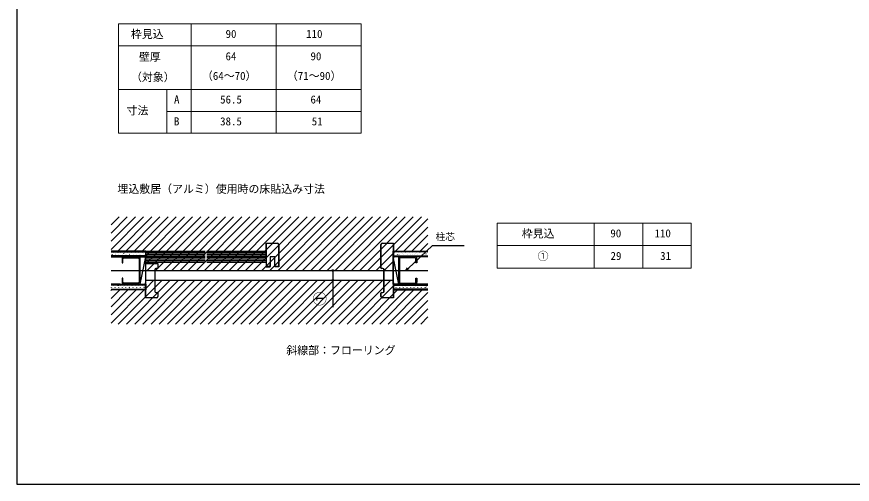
# Model space of a CAD drawing. Units: millimetres, scale not verified. Extents: x -525 to 525, y -783 to 779.
# Drawn here: x -525 to 164, y -783 to -398 of the extents above; entities that cross this region are included whole.
import ezdxf
from ezdxf.enums import TextEntityAlignment as Align

# ---------------------------------------------------------------- set-up
doc = ezdxf.new("R2010")
doc.units = ezdxf.units.MM
doc.header["$LTSCALE"] = 4
doc.layers.add('0-1_TABLE1', color=7, linetype='Continuous', lineweight=18)
for name, color, linetype in [('0-2_USER1', 3, 'Continuous'), ('0-4_YKK_11E', 7, 'Continuous'), ('0-5_YKK_12', 2, 'Continuous'), ('0-6_YKK_13', 4, 'Continuous'), ('0-8_YKK_D', 6, 'Continuous'), ('0-9_YKK_ZWAK', 7, 'Continuous'), ('0-A_YSS_K', 3, 'Continuous')]:
    doc.layers.add(name, color=color, linetype=linetype)
doc.styles.add('ＭＳ ゴシック', font='')
doc.styles.get('ＭＳ ゴシック').set_extended_font_data('MS Gothic')

msp = doc.modelspace()

# ---------------------------------------------------------------- linework, layer by layer
at = {"layer": '0-1_TABLE1'}
for p, q in [((-441.218, -404.305), (-241.218, -404.305)), ((-441.218, -404.305), (-441.218, -494.305)), ((-381.218, -404.305), (-381.218, -494.305)), ((-311.218, -404.305), (-311.218, -494.305)), ((-241.218, -404.305), (-241.218, -494.305)), ((-441.218, -422.305), (-241.218, -422.305)), ((-441.218, -458.305), (-241.218, -458.305)), ((-401.218, -458.305), (-401.218, -494.305)), ((-401.218, -476.305), (-241.218, -476.305)), ((-441.218, -494.305), (-241.218, -494.305)), ((-129.096, -568.256), (30.904, -568.256)), ((-129.096, -568.256), (-129.096, -605.415)), ((-49.096, -568.256), (-49.096, -605.415)), ((-9.096, -568.256), (-9.096, -605.415)), ((30.904, -568.256), (30.904, -605.415)), ((-129.096, -586.836), (30.904, -586.836)), ((-129.096, -605.415), (30.904, -605.415))]:
    msp.add_line(p, q, dxfattribs=at)
at = {"layer": '0-4_YKK_11E'}
for p, q in [((-223.718, -584.856), (-214.718, -584.856)), ((-224.818, -605.106), (-224.818, -585.856)), ((-409.218, -605.706), (-410.218, -605.706)), ((-223.218, -605.706), (-224.218, -605.706)), ((-411.218, -606.606), (-411.218, -624.606)), ((-411.118, -606.606), (-411.118, -624.606)), ((-222.318, -624.606), (-222.318, -606.606)), ((-222.218, -624.606), (-222.218, -606.606)), ((-410.218, -625.506), (-409.218, -625.506)), ((-408.618, -626.106), (-408.618, -628.856)), ((-224.818, -628.856), (-224.818, -626.106)), ((-224.218, -625.506), (-223.218, -625.506)), ((-409.718, -629.856), (-418.718, -629.856))]:
    msp.add_line(p, q, dxfattribs=at)
for points in [[(-319.218, -595.256), (-319.318, -595.256), (-319.318, -584.756), (-310.218, -584.756)], [(-319.218, -604.106), (-319.218, -584.856), (-310.218, -584.856)], [(-223.718, -584.756), (-214.618, -584.756), (-214.618, -597.256), (-214.718, -597.256)], [(-214.718, -584.856), (-214.718, -629.856), (-223.718, -629.856)], [(-309.218, -585.856), (-309.218, -604.106), (-312.218, -604.106), (-312.218, -596.106), (-316.218, -596.106), (-316.218, -604.106), (-319.218, -604.106)], [(-309.118, -585.856), (-309.118, -604.206), (-312.318, -604.206), (-312.318, -602.206), (-312.218, -602.206)], [(-223.218, -605.606), (-224.718, -605.606), (-224.718, -585.856)], [(-418.718, -629.856), (-418.718, -601.606), (-408.718, -601.606), (-408.718, -605.606), (-410.218, -605.606)], [(-412.118, -601.606), (-412.118, -601.506), (-408.618, -601.506), (-408.618, -605.106)], [(-319.218, -599.206), (-319.318, -599.206), (-319.318, -604.206), (-316.118, -604.206), (-316.118, -602.206), (-316.218, -602.206)], [(-409.718, -629.956), (-418.818, -629.956), (-418.818, -617.456), (-418.718, -617.456)], [(-214.718, -617.456), (-214.618, -617.456), (-214.618, -629.956), (-223.718, -629.956)], [(-410.218, -625.606), (-408.718, -625.606), (-408.718, -628.856)], [(-224.718, -628.856), (-224.718, -625.606), (-223.218, -625.606)]]:
    msp.add_lwpolyline(points, dxfattribs=at)
for centre, radius, start, end in [((-310.218, -585.856), 1.1, 0, 90), ((-310.218, -585.856), 1, 0, 90), ((-223.718, -585.856), 1.1, 90, 180), ((-223.718, -585.856), 1, 90, 180), ((-410.218, -606.606), 1, 90, 180), ((-410.218, -606.606), 0.9, 90, 180), ((-409.218, -605.106), 0.6, 270, 360), ((-224.218, -605.106), 0.6, 180, 270), ((-223.218, -606.606), 1, 0, 90), ((-223.218, -606.606), 0.9, 360, 90), ((-410.218, -624.606), 1, 180, 270), ((-410.218, -624.606), 0.9, 180, 270), ((-409.218, -626.106), 0.6, 0, 90), ((-224.218, -626.106), 0.6, 90, 180), ((-223.218, -624.606), 0.9, 270, 0), ((-223.218, -624.606), 1, 270, 0), ((-409.718, -628.856), 1, 270, 0), ((-409.718, -628.856), 1.1, 270, 360), ((-223.718, -628.856), 1.1, 180, 270), ((-223.718, -628.856), 1, 180, 270)]:
    msp.add_arc(centre, radius, start, end, dxfattribs=at)
at = {"layer": '0-5_YKK_12'}
msp.add_line((-447.218, -607.356), (-186.218, -607.356), dxfattribs=at)
at = {"layer": '0-6_YKK_13'}
for p, q in [((-447.218, -569.862), (-440.613, -563.256)), ((-447.218, -576.597), (-433.878, -563.256)), ((-447.218, -583.332), (-427.143, -563.256)), ((-447.218, -590.067), (-420.407, -563.256)), ((-441.772, -591.356), (-413.672, -563.256)), ((-435.037, -591.356), (-406.937, -563.256)), ((-428.302, -591.356), (-400.202, -563.256)), ((-421.567, -591.356), (-393.467, -563.256)), ((-418.718, -595.243), (-386.731, -563.256)), ((-418.718, -601.978), (-379.996, -563.256)), ((-417.361, -607.356), (-373.261, -563.256)), ((-410.626, -607.356), (-366.526, -563.256)), ((-403.891, -607.356), (-359.791, -563.256)), ((-397.155, -607.356), (-353.055, -563.256)), ((-390.42, -607.356), (-346.32, -563.256)), ((-383.685, -607.356), (-339.585, -563.256)), ((-376.95, -607.356), (-332.85, -563.256)), ((-370.215, -607.356), (-326.115, -563.256)), ((-363.48, -607.356), (-319.38, -563.256)), ((-356.744, -607.356), (-312.644, -563.256)), ((-350.009, -607.356), (-305.909, -563.256)), ((-343.274, -607.356), (-299.174, -563.256)), ((-336.539, -607.356), (-292.439, -563.256)), ((-329.804, -607.356), (-285.704, -563.256)), ((-323.068, -607.356), (-278.968, -563.256)), ((-316.333, -607.356), (-272.233, -563.256)), ((-309.598, -607.356), (-265.498, -563.256)), ((-302.863, -607.356), (-258.763, -563.256)), ((-296.128, -607.356), (-252.028, -563.256)), ((-289.392, -607.356), (-245.292, -563.256)), ((-282.657, -607.356), (-238.557, -563.256)), ((-275.922, -607.356), (-231.822, -563.256)), ((-269.187, -607.356), (-225.087, -563.256)), ((-262.452, -607.356), (-218.352, -563.256)), ((-255.716, -607.356), (-211.616, -563.256)), ((-248.981, -607.356), (-204.881, -563.256)), ((-242.246, -607.356), (-198.146, -563.256)), ((-235.511, -607.356), (-191.411, -563.256)), ((-212.776, -591.356), (-186.218, -564.799)), ((-206.04, -591.356), (-186.218, -571.534)), ((-199.305, -591.356), (-186.218, -578.269)), ((-192.57, -591.356), (-186.218, -585.005)), ((-228.776, -607.356), (-214.718, -593.299)), ((-222.04, -607.356), (-214.718, -600.034)), ((-418.718, -607.356), (-214.718, -607.356)), ((-215.305, -607.356), (-214.718, -606.769)), ((-441.255, -651.456), (-405.155, -615.356)), ((-434.52, -651.456), (-398.42, -615.356)), ((-427.785, -651.456), (-391.685, -615.356)), ((-421.05, -651.456), (-384.95, -615.356)), ((-418.718, -615.356), (-214.718, -615.356)), ((-418.718, -615.449), (-418.626, -615.356)), ((-418.718, -622.184), (-411.891, -615.356)), ((-414.315, -651.456), (-378.215, -615.356)), ((-407.58, -651.456), (-371.48, -615.356)), ((-400.844, -651.456), (-364.744, -615.356)), ((-394.109, -651.456), (-358.009, -615.356)), ((-387.374, -651.456), (-351.274, -615.356)), ((-380.639, -651.456), (-344.539, -615.356)), ((-373.904, -651.456), (-337.804, -615.356)), ((-367.168, -651.456), (-331.068, -615.356)), ((-360.433, -651.456), (-324.333, -615.356)), ((-353.698, -651.456), (-317.598, -615.356)), ((-346.963, -651.456), (-310.863, -615.356)), ((-340.228, -651.456), (-304.128, -615.356)), ((-333.492, -651.456), (-297.392, -615.356)), ((-326.757, -651.456), (-290.657, -615.356)), ((-320.022, -651.456), (-283.922, -615.356)), ((-313.287, -651.456), (-277.187, -615.356)), ((-306.552, -651.456), (-270.452, -615.356)), ((-299.816, -651.456), (-263.716, -615.356)), ((-293.081, -651.456), (-256.981, -615.356)), ((-286.346, -651.456), (-250.246, -615.356)), ((-279.611, -651.456), (-243.511, -615.356)), ((-272.876, -651.456), (-236.776, -615.356)), ((-266.14, -651.456), (-230.04, -615.356)), ((-259.405, -651.456), (-223.305, -615.356)), ((-252.67, -651.456), (-216.57, -615.356)), ((-447.218, -623.743), (-446.831, -623.356)), ((-447.218, -630.478), (-440.096, -623.356)), ((-447.218, -637.214), (-433.361, -623.356)), ((-447.218, -643.949), (-426.626, -623.356)), ((-447.218, -650.684), (-419.891, -623.356)), ((-245.935, -651.456), (-214.718, -620.24)), ((-239.2, -651.456), (-211.1, -623.356)), ((-232.465, -651.456), (-204.365, -623.356)), ((-225.729, -651.456), (-197.629, -623.356)), ((-218.994, -651.456), (-190.894, -623.356)), ((-212.259, -651.456), (-186.218, -625.416)), ((-205.524, -651.456), (-186.218, -632.151)), ((-198.789, -651.456), (-186.218, -638.886)), ((-192.053, -651.456), (-186.218, -645.621))]:
    msp.add_line(p, q, dxfattribs=at)
at = {"layer": '0-8_YKK_D'}
for points in [[(-204.269, -607.356), (-202.414, -605.606), (-182.329, -586.646), (-156.233, -586.646)], [(-201.945, -606.103), (-204.269, -607.356), (-202.883, -605.109)], [(-264.48, -607.356), (-264.48, -615.356), (-264.48, -637.679)]]:
    msp.add_lwpolyline(points, dxfattribs=at)
for centre in [(-264.48, -607.356), (-264.48, -615.356)]:
    msp.add_circle(centre, 0.637, dxfattribs=at)
at = {"layer": '0-9_YKK_ZWAK'}
msp.add_line((-525, 746.6), (-525, -783.4), dxfattribs=at)
msp.add_lwpolyline([(-525, -783.4), (525, -783.4), (525, 746.6)], dxfattribs=at)
at = {"layer": '0-A_YSS_K'}
for p, q in [((-418.718, -591.356), (-447.218, -591.356)), ((-447.218, -592.106), (-418.718, -592.106)), ((-418.718, -591.356), (-369.718, -591.356)), ((-368.218, -591.356), (-319.318, -591.356)), ((-214.718, -591.356), (-186.218, -591.356)), ((-186.218, -592.106), (-214.718, -592.106)), ((-418.718, -595.356), (-447.218, -595.356)), ((-447.218, -596.106), (-439.818, -596.106)), ((-446.913, -594.251), (-446.913, -594.201)), ((-446.127, -594.315), (-446.13, -594.306)), ((-445.298, -592.826), (-445.298, -592.776)), ((-443.91, -594.469), (-443.966, -594.385)), ((-443.923, -594.251), (-443.923, -594.201)), ((-443.498, -593.716), (-443.501, -593.707)), ((-442.308, -592.826), (-442.308, -592.776)), ((-441.187, -592.664), (-441.242, -592.581)), ((-441.003, -592.74), (-441.006, -592.731)), ((-440.933, -594.251), (-440.933, -594.201)), ((-439.407, -595.353), (-439.462, -595.27)), ((-439.318, -592.826), (-439.318, -592.776)), ((-438.218, -597.706), (-438.218, -601.106)), ((-437.943, -594.251), (-437.943, -594.201)), ((-437.418, -601.106), (-437.418, -597.706)), ((-437.402, -594.884), (-437.406, -594.875)), ((-436.684, -593.548), (-436.739, -593.465)), ((-424.818, -596.106), (-436.618, -596.106)), ((-436.618, -596.906), (-424.818, -596.906)), ((-436.328, -592.826), (-436.328, -592.776)), ((-434.953, -594.251), (-434.953, -594.201)), ((-434.79, -594.238), (-434.794, -594.229)), ((-433.338, -592.826), (-433.338, -592.776)), ((-432.181, -594.433), (-432.236, -594.349)), ((-432.161, -593.64), (-432.165, -593.63)), ((-431.963, -594.251), (-431.963, -594.201)), ((-430.348, -592.826), (-430.348, -592.776)), ((-429.666, -592.664), (-429.669, -592.654)), ((-428.973, -594.251), (-428.973, -594.201)), ((-427.678, -595.317), (-427.733, -595.234)), ((-427.358, -592.826), (-427.358, -592.776)), ((-426.066, -594.808), (-426.069, -594.798)), ((-425.983, -594.251), (-425.983, -594.201)), ((-424.368, -592.826), (-424.368, -592.776)), ((-424.018, -597.706), (-424.018, -617.006)), ((-423.454, -594.162), (-423.457, -594.152)), ((-423.218, -618.606), (-418.718, -596.106)), ((-423.218, -618.606), (-423.218, -596.106)), ((-423.218, -596.106), (-418.718, -596.106)), ((-423.218, -617.006), (-423.218, -597.706)), ((-422.993, -594.251), (-422.993, -594.201)), ((-421.378, -592.826), (-421.378, -592.776)), ((-420.825, -593.563), (-420.828, -593.553)), ((-420.003, -594.251), (-420.003, -594.201)), ((-418.718, -592.638), (-369.718, -592.638)), ((-418.718, -593.919), (-369.718, -593.919)), ((-418.718, -595.2), (-369.718, -595.2)), ((-418.718, -618.606), (-418.718, -596.106)), ((-418.718, -596.481), (-369.718, -596.481)), ((-418.718, -597.763), (-369.718, -597.763)), ((-418.718, -599.044), (-369.718, -599.044)), ((-368.218, -592.638), (-319.318, -592.638)), ((-368.218, -593.919), (-319.318, -593.919)), ((-368.218, -595.2), (-319.318, -595.2)), ((-368.218, -596.481), (-319.318, -596.481)), ((-368.218, -597.763), (-319.318, -597.763)), ((-368.218, -599.044), (-319.318, -599.044)), ((-214.718, -595.356), (-186.218, -595.356)), ((-210.218, -618.606), (-214.718, -596.106)), ((-214.718, -618.606), (-214.718, -596.106)), ((-210.218, -596.106), (-214.718, -596.106)), ((-213.648, -592.826), (-213.648, -592.776)), ((-213.475, -592.413), (-213.478, -592.404)), ((-212.503, -595.156), (-212.507, -595.147)), ((-212.273, -594.251), (-212.273, -594.201)), ((-210.951, -594.119), (-211.007, -594.036)), ((-210.658, -592.826), (-210.658, -592.776)), ((-210.218, -618.606), (-210.218, -596.106)), ((-210.218, -617.006), (-210.218, -597.706)), ((-209.874, -594.557), (-209.878, -594.548)), ((-209.418, -597.706), (-209.418, -617.006)), ((-209.283, -594.251), (-209.283, -594.201)), ((-208.618, -596.106), (-196.818, -596.106)), ((-196.818, -596.906), (-208.618, -596.906)), ((-207.668, -592.826), (-207.668, -592.776)), ((-207.379, -593.581), (-207.382, -593.572)), ((-206.448, -595.004), (-206.503, -594.92)), ((-206.293, -594.251), (-206.293, -594.201)), ((-204.767, -592.935), (-204.77, -592.926)), ((-204.678, -592.826), (-204.678, -592.776)), ((-203.303, -594.251), (-203.303, -594.201)), ((-202.138, -592.336), (-202.141, -592.327)), ((-201.688, -592.826), (-201.688, -592.776)), ((-201.167, -595.08), (-201.17, -595.07)), ((-200.313, -594.251), (-200.313, -594.201)), ((-198.698, -592.826), (-198.698, -592.776)), ((-198.538, -594.481), (-198.541, -594.471)), ((-197.323, -594.251), (-197.323, -594.201)), ((-196.042, -593.505), (-196.046, -593.495)), ((-196.018, -601.106), (-196.018, -597.706)), ((-195.708, -592.826), (-195.708, -592.776)), ((-194.333, -594.251), (-194.333, -594.201)), ((-193.43, -592.859), (-193.434, -592.849)), ((-192.718, -592.826), (-192.718, -592.776)), ((-192.2, -592.854), (-192.255, -592.771)), ((-191.343, -594.251), (-191.343, -594.201)), ((-190.801, -592.26), (-190.805, -592.25)), ((-189.83, -595.003), (-189.833, -594.993)), ((-189.728, -592.826), (-189.728, -592.776)), ((-188.353, -594.251), (-188.353, -594.201)), ((-187.696, -593.739), (-187.752, -593.655)), ((-187.201, -594.404), (-187.204, -594.395)), ((-186.738, -592.826), (-186.738, -592.776)), ((-418.718, -600.356), (-369.718, -600.356)), ((-368.218, -600.356), (-319.318, -600.356)), ((-439.818, -618.606), (-447.218, -618.606)), ((-418.718, -619.356), (-447.218, -619.356)), ((-438.218, -613.606), (-438.218, -617.006)), ((-424.818, -617.806), (-436.618, -617.806)), ((-436.618, -618.606), (-424.818, -618.606)), ((-423.218, -618.606), (-418.718, -618.606)), ((-210.218, -618.606), (-214.718, -618.606)), ((-214.718, -619.356), (-186.218, -619.356)), ((-213.475, -619.663), (-213.478, -619.654)), ((-208.618, -617.806), (-196.818, -617.806)), ((-196.818, -618.606), (-208.618, -618.606)), ((-202.138, -619.586), (-202.141, -619.577)), ((-190.801, -619.51), (-190.805, -619.5)), ((-447.218, -622.606), (-418.718, -622.606)), ((-418.718, -623.356), (-447.218, -623.356)), ((-446.913, -621.501), (-446.913, -621.451)), ((-446.127, -621.565), (-446.13, -621.556)), ((-445.298, -620.076), (-445.298, -620.026)), ((-443.91, -621.719), (-443.966, -621.635)), ((-443.923, -621.501), (-443.923, -621.451)), ((-443.498, -620.966), (-443.501, -620.957)), ((-442.308, -620.076), (-442.308, -620.026)), ((-441.187, -619.914), (-441.242, -619.831)), ((-441.003, -619.99), (-441.006, -619.981)), ((-440.933, -621.501), (-440.933, -621.451)), ((-439.407, -622.603), (-439.462, -622.52)), ((-439.318, -620.076), (-439.318, -620.026)), ((-437.943, -621.501), (-437.943, -621.451)), ((-437.402, -622.134), (-437.406, -622.125)), ((-436.684, -620.798), (-436.739, -620.715)), ((-436.328, -620.076), (-436.328, -620.026)), ((-434.953, -621.501), (-434.953, -621.451)), ((-434.79, -621.488), (-434.794, -621.479)), ((-433.338, -620.076), (-433.338, -620.026)), ((-432.181, -621.683), (-432.236, -621.599)), ((-432.161, -620.89), (-432.165, -620.88)), ((-431.963, -621.501), (-431.963, -621.451)), ((-430.348, -620.076), (-430.348, -620.026)), ((-429.666, -619.914), (-429.669, -619.904)), ((-428.973, -621.501), (-428.973, -621.451)), ((-427.678, -622.567), (-427.733, -622.484)), ((-427.358, -620.076), (-427.358, -620.026)), ((-426.066, -622.058), (-426.069, -622.048)), ((-425.983, -621.501), (-425.983, -621.451)), ((-424.368, -620.076), (-424.368, -620.026)), ((-423.454, -621.412), (-423.457, -621.402)), ((-422.993, -621.501), (-422.993, -621.451)), ((-421.378, -620.076), (-421.378, -620.026)), ((-420.825, -620.813), (-420.828, -620.803)), ((-420.003, -621.501), (-420.003, -621.451)), ((-186.218, -622.606), (-214.718, -622.606)), ((-214.718, -623.356), (-186.218, -623.356)), ((-213.648, -620.076), (-213.648, -620.026)), ((-212.503, -622.406), (-212.507, -622.397)), ((-212.273, -621.501), (-212.273, -621.451)), ((-210.951, -621.369), (-211.007, -621.286)), ((-210.658, -620.076), (-210.658, -620.026)), ((-209.874, -621.807), (-209.878, -621.798)), ((-209.283, -621.501), (-209.283, -621.451)), ((-207.668, -620.076), (-207.668, -620.026)), ((-207.379, -620.831), (-207.382, -620.822)), ((-206.448, -622.254), (-206.503, -622.17)), ((-206.293, -621.501), (-206.293, -621.451)), ((-204.767, -620.185), (-204.77, -620.176)), ((-204.678, -620.076), (-204.678, -620.026)), ((-203.303, -621.501), (-203.303, -621.451)), ((-201.688, -620.076), (-201.688, -620.026)), ((-201.167, -622.33), (-201.17, -622.32)), ((-200.313, -621.501), (-200.313, -621.451)), ((-198.698, -620.076), (-198.698, -620.026)), ((-198.538, -621.731), (-198.541, -621.721)), ((-197.323, -621.501), (-197.323, -621.451)), ((-196.042, -620.755), (-196.046, -620.745)), ((-195.708, -620.076), (-195.708, -620.026)), ((-194.333, -621.501), (-194.333, -621.451)), ((-193.43, -620.109), (-193.434, -620.099)), ((-192.718, -620.076), (-192.718, -620.026)), ((-192.2, -620.104), (-192.255, -620.021)), ((-191.343, -621.501), (-191.343, -621.451)), ((-189.83, -622.253), (-189.833, -622.243)), ((-189.728, -620.076), (-189.728, -620.026)), ((-188.353, -621.501), (-188.353, -621.451)), ((-187.696, -620.989), (-187.752, -620.905)), ((-187.201, -621.654), (-187.204, -621.645)), ((-186.738, -620.076), (-186.738, -620.026))]:
    msp.add_line(p, q, dxfattribs=at)
for points in [[(-441.218, -596.106), (-418.718, -596.106), (-418.718, -591.356)], [(-186.218, -596.106), (-214.718, -596.106), (-214.718, -591.356)], [(-438.218, -597.706), (-438.218, -601.106), (-437.418, -601.106)], [(-195.218, -597.706), (-195.218, -601.106), (-196.018, -601.106)], [(-441.218, -618.606), (-418.718, -618.606), (-418.718, -623.356)], [(-437.418, -617.006), (-437.418, -613.606), (-438.218, -613.606), (-438.218, -617.006)], [(-186.218, -618.606), (-214.718, -618.606), (-214.718, -623.356)], [(-196.018, -617.006), (-196.018, -613.606), (-195.218, -613.606), (-195.218, -617.006)]]:
    msp.add_lwpolyline(points, dxfattribs=at)
for centre, radius, start, end in [((-436.618, -597.706), 1.6, 90, 180), ((-436.618, -597.706), 0.8, 90, 180), ((-424.818, -597.706), 1.6, 360, 90), ((-424.818, -597.706), 0.8, 360, 90), ((-208.618, -597.706), 1.6, 90, 180), ((-208.618, -597.706), 0.8, 90, 180), ((-196.818, -597.706), 1.6, 360, 90), ((-196.818, -597.706), 0.8, 0, 90), ((-436.618, -617.006), 1.6, 180, 270), ((-436.618, -617.006), 0.8, 180, 270), ((-424.818, -617.006), 0.8, 270, 0), ((-424.818, -617.006), 1.6, 270, 360), ((-208.618, -617.006), 1.6, 180, 270), ((-208.618, -617.006), 0.8, 180, 270), ((-196.818, -617.006), 0.8, 270, 0), ((-196.818, -617.006), 1.6, 270, 0)]:
    msp.add_arc(centre, radius, start, end, dxfattribs=at)

# ---------------------------------------------------------------- texts
at = {"layer": '0-1_TABLE1', "style": 'ＭＳ ゴシック'}
for s, p in [('枠見込', (-430.88, -417.984)), ('90', (-352.892, -417.805)), ('110', (-286.497, -417.805)), ('壁厚', (-424.284, -436.691)), ('64', (-352.917, -436.18)), ('90', (-282.892, -436.18)), ('（対象）', (-430.829, -453.379)), ('（64～70）', (-372.375, -452.356)), ('（71～90）', (-302.375, -452.356)), ('A', (-395.36, -471.805)), ('56.5', (-357.366, -471.805)), ('64', (-282.917, -471.805)), ('寸法', (-434.463, -480.882)), ('B', (-395.411, -489.805)), ('38.5', (-357.366, -489.805)), ('51', (-281.869, -489.805)), ('枠見込', (-108.757, -582.225)), ('90', (-35.769, -582.046)), ('110', (0.626, -582.046)), ('①', (-95.692, -600.83)), ('29', (-35.615, -600.626)), ('31', (5.254, -600.626))]:
    msp.add_text(s, height=6.598, dxfattribs=at).set_placement(p, align=Align.BOTTOM_LEFT)
at = {"layer": '0-2_USER1', "style": 'ＭＳ ゴシック'}
for s, p in [('埋込敷居（アルミ）使用時の床貼込み寸法', (-441.985, -545.467)), ('斜線部：フローリング', (-302.808, -678.341))]:
    msp.add_text(s, height=6.598, dxfattribs=at).set_placement(p, align=Align.BOTTOM_LEFT)
at = {"layer": '0-8_YKK_D', "style": 'ＭＳ ゴシック'}
msp.add_text('柱芯', height=5.865, dxfattribs=at).set_placement((-179.824, -584.198), align=Align.BOTTOM_LEFT)
msp.add_text('①', height=8.798, rotation=90, dxfattribs=at).set_placement((-268.094, -636.588), align=Align.BOTTOM_LEFT)

doc.saveas('drawing.dxf')
